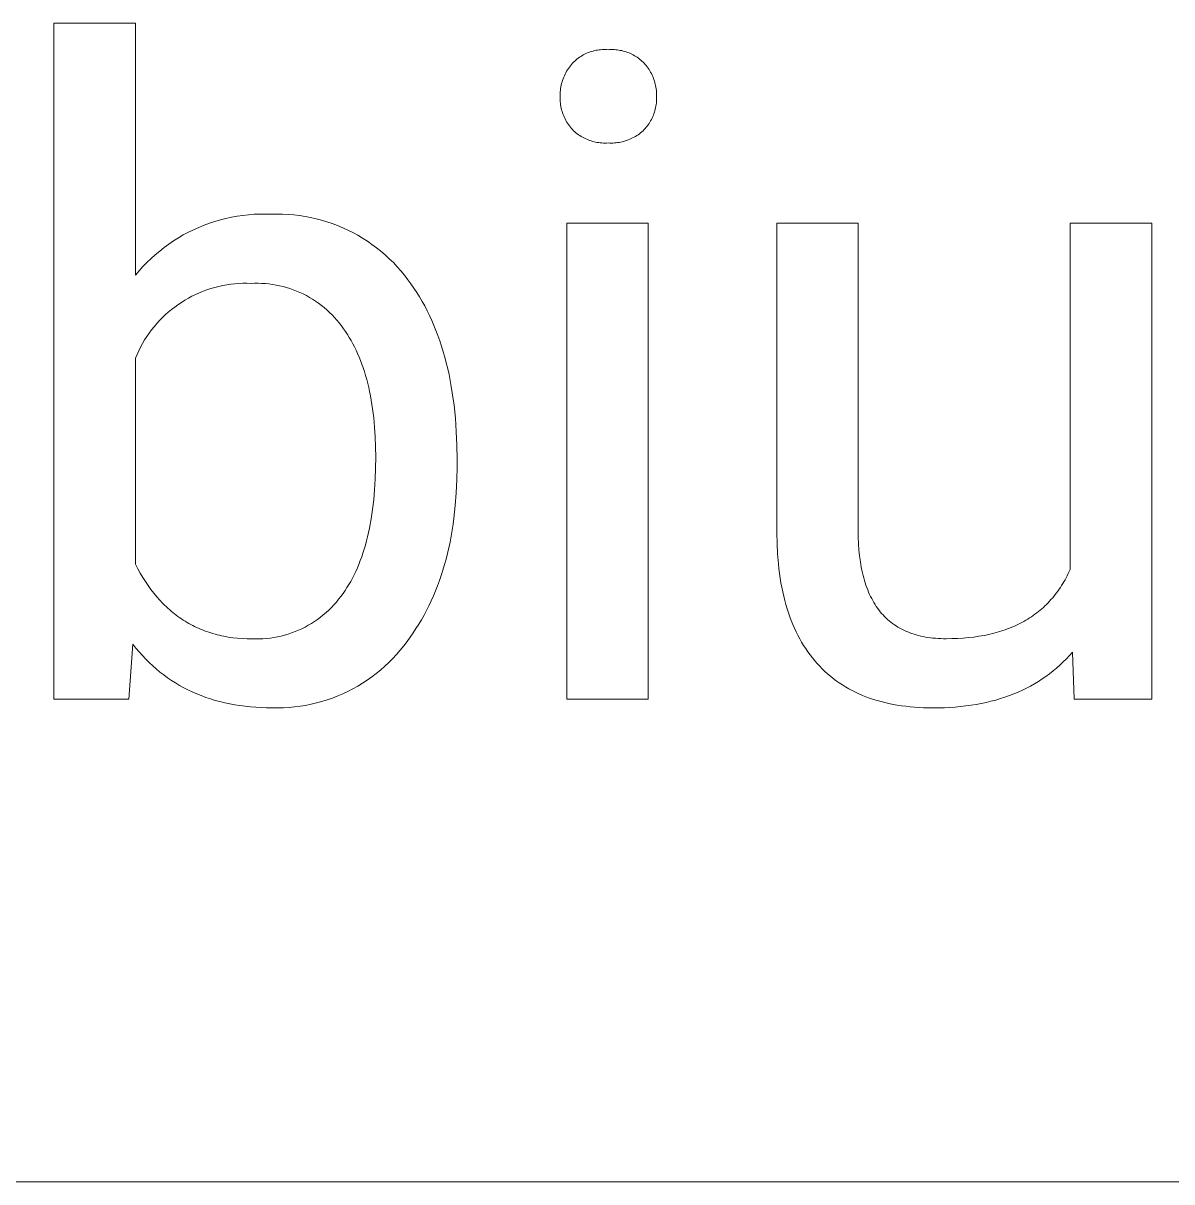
# Model space of a CAD drawing. Header units: millimetres. Extents: x -1576 to 3664, y -445 to 3215.
# Drawn here: x 1956.9 to 2045.8, y -152.5 to -62.8 of the extents above; entities that cross this region are included whole.
import ezdxf

# ---------------------------------------------------------------- set-up
doc = ezdxf.new("R2010")
doc.units = ezdxf.units.MM
doc.header["$MEASUREMENT"] = 0
doc.layers.add('Domyślny', color=7, linetype='Continuous', true_color=0x000000)

msp = doc.modelspace()

# ---------------------------------------------------------------- linework, layer by layer
at = {"layer": 'Domyślny', "color": 18, "lineweight": 15, "true_color": 0x000000}
for p, q in [((1959.231, -115.109), (1959.231, -62.763)), ((1959.231, -62.763), (1965.547, -62.763)), ((1965.547, -62.763), (1965.547, -82.288)), ((1999.73, -65.546), (1999.823, -65.474)), ((1999.823, -65.474), (1999.919, -65.406)), ((1999.919, -65.406), (2000.017, -65.341)), ((2000.017, -65.341), (2000.116, -65.28)), ((2000.116, -65.28), (2000.218, -65.222)), ((2000.218, -65.222), (2000.322, -65.167)), ((2000.322, -65.167), (2000.428, -65.116)), ((2000.428, -65.116), (2000.535, -65.069)), ((2000.535, -65.069), (2000.644, -65.026)), ((2000.644, -65.026), (2000.754, -64.986)), ((2000.754, -64.986), (2000.866, -64.95)), ((2000.866, -64.95), (2000.979, -64.918)), ((2000.979, -64.918), (2001.093, -64.89)), ((2001.093, -64.89), (2001.207, -64.865)), ((2001.207, -64.865), (2001.323, -64.845)), ((2001.323, -64.845), (2001.439, -64.829)), ((2001.439, -64.829), (2001.556, -64.816)), ((2001.556, -64.816), (2001.673, -64.808)), ((2001.673, -64.808), (2001.79, -64.804)), ((2001.79, -64.804), (2001.907, -64.803)), ((2001.907, -64.803), (2002.024, -64.807)), ((2002.024, -64.807), (2002.141, -64.815)), ((2002.141, -64.815), (2002.259, -64.807)), ((2002.259, -64.807), (2002.378, -64.804)), ((2002.378, -64.804), (2002.496, -64.805)), ((2002.496, -64.805), (2002.614, -64.809)), ((2002.614, -64.809), (2002.733, -64.818)), ((2002.733, -64.818), (2002.85, -64.831)), ((2002.85, -64.831), (2002.968, -64.847)), ((2002.968, -64.847), (2003.084, -64.868)), ((2003.084, -64.868), (2003.2, -64.892)), ((2003.2, -64.892), (2003.315, -64.92)), ((2003.315, -64.92), (2003.429, -64.952)), ((2003.429, -64.952), (2003.542, -64.988)), ((2003.542, -64.988), (2003.653, -65.028)), ((2003.653, -65.028), (2003.764, -65.072)), ((2003.764, -65.072), (2003.872, -65.119)), ((2003.872, -65.119), (2003.979, -65.169)), ((2003.979, -65.169), (2004.084, -65.224)), ((2004.084, -65.224), (2004.188, -65.281)), ((2004.188, -65.281), (2004.289, -65.343)), ((2004.289, -65.343), (2004.388, -65.407)), ((2004.388, -65.407), (2004.485, -65.475)), ((2004.485, -65.475), (2004.58, -65.546)), ((1998.931, -66.487), (1998.997, -66.376)), ((1998.997, -66.376), (1999.067, -66.268)), ((1999.067, -66.268), (1999.141, -66.163)), ((1999.141, -66.163), (1999.219, -66.06)), ((1999.219, -66.06), (1999.3, -65.959)), ((1999.3, -65.959), (1999.384, -65.862)), ((1999.384, -65.862), (1999.467, -65.778)), ((1999.467, -65.778), (1999.552, -65.698)), ((1999.552, -65.698), (1999.64, -65.62)), ((1999.64, -65.62), (1999.73, -65.546)), ((2004.58, -65.546), (2004.672, -65.621)), ((2004.672, -65.621), (2004.762, -65.698)), ((2004.762, -65.698), (2004.849, -65.778)), ((2004.849, -65.778), (2004.933, -65.862)), ((2004.933, -65.862), (2005.015, -65.954)), ((2005.015, -65.954), (2005.093, -66.05)), ((2005.093, -66.05), (2005.168, -66.148)), ((2005.168, -66.148), (2005.24, -66.248)), ((2005.24, -66.248), (2005.309, -66.351)), ((2005.309, -66.351), (2005.374, -66.456)), ((1998.576, -67.315), (1998.614, -67.192)), ((1998.614, -67.192), (1998.657, -67.07)), ((1998.657, -67.07), (1998.703, -66.95)), ((1998.703, -66.95), (1998.754, -66.831)), ((1998.754, -66.831), (1998.809, -66.715)), ((1998.809, -66.715), (1998.868, -66.6)), ((1998.868, -66.6), (1998.931, -66.487)), ((2005.374, -66.456), (2005.435, -66.563)), ((2005.435, -66.563), (2005.493, -66.672)), ((2005.493, -66.672), (2005.547, -66.783)), ((2005.547, -66.783), (2005.598, -66.896)), ((2005.598, -66.896), (2005.645, -67.01)), ((2005.645, -67.01), (2005.687, -67.126)), ((2005.687, -67.126), (2005.726, -67.243)), ((2005.726, -67.243), (2005.761, -67.362)), ((1998.427, -68.204), (1998.435, -68.075)), ((1998.435, -68.075), (1998.448, -67.946)), ((1998.448, -67.946), (1998.465, -67.819)), ((1998.465, -67.819), (1998.486, -67.691)), ((1998.486, -67.691), (1998.512, -67.565)), ((1998.512, -67.565), (1998.541, -67.439)), ((1998.541, -67.439), (1998.576, -67.315)), ((2005.761, -67.362), (2005.792, -67.481)), ((2005.792, -67.481), (2005.819, -67.602)), ((2005.819, -67.602), (2005.842, -67.723)), ((2005.842, -67.723), (2005.861, -67.845)), ((2005.861, -67.845), (2005.875, -67.968)), ((2005.875, -67.968), (2005.886, -68.091)), ((2005.886, -68.091), (2005.892, -68.214)), ((1998.424, -68.333), (1998.427, -68.204)), ((1998.425, -68.461), (1998.424, -68.333)), ((1998.424, -68.588), (1998.425, -68.461)), ((1998.427, -68.715), (1998.424, -68.588)), ((1998.436, -68.842), (1998.427, -68.715)), ((1998.448, -68.968), (1998.436, -68.842)), ((1998.465, -69.094), (1998.448, -68.968)), ((1998.486, -69.219), (1998.465, -69.094)), ((2005.86, -69.067), (2005.842, -69.187)), ((2005.875, -68.947), (2005.86, -69.067)), ((2005.886, -68.826), (2005.875, -68.947)), ((2005.892, -68.704), (2005.886, -68.826)), ((2005.892, -68.214), (2005.895, -68.338)), ((2005.895, -68.583), (2005.892, -68.704)), ((2005.895, -68.338), (2005.893, -68.461)), ((2005.893, -68.461), (2005.895, -68.583)), ((1998.512, -69.343), (1998.486, -69.219)), ((1998.542, -69.466), (1998.512, -69.343)), ((1998.576, -69.588), (1998.542, -69.466)), ((1998.614, -69.709), (1998.576, -69.588)), ((1998.657, -69.828), (1998.614, -69.709)), ((1998.704, -69.946), (1998.657, -69.828)), ((1998.755, -70.063), (1998.704, -69.946)), ((2005.644, -69.887), (2005.597, -69.999)), ((2005.687, -69.774), (2005.644, -69.887)), ((2005.726, -69.659), (2005.687, -69.774)), ((2005.761, -69.542), (2005.726, -69.659)), ((2005.792, -69.425), (2005.761, -69.542)), ((2005.819, -69.306), (2005.792, -69.425)), ((2005.842, -69.187), (2005.819, -69.306)), ((1998.809, -70.177), (1998.755, -70.063)), ((1998.868, -70.289), (1998.809, -70.177)), ((1998.931, -70.399), (1998.868, -70.289)), ((1998.998, -70.507), (1998.931, -70.399)), ((1999.068, -70.613), (1998.998, -70.507)), ((1999.142, -70.716), (1999.068, -70.613)), ((1999.219, -70.817), (1999.142, -70.716)), ((1999.3, -70.914), (1999.219, -70.817)), ((2005.093, -70.826), (2005.014, -70.919)), ((2005.168, -70.731), (2005.093, -70.826)), ((2005.24, -70.633), (2005.168, -70.731)), ((2005.308, -70.533), (2005.24, -70.633)), ((2005.373, -70.43), (2005.308, -70.533)), ((2005.435, -70.325), (2005.373, -70.43)), ((2005.493, -70.219), (2005.435, -70.325)), ((2005.547, -70.11), (2005.493, -70.219)), ((2005.597, -69.999), (2005.547, -70.11)), ((1999.384, -71.009), (1999.3, -70.914)), ((1999.471, -71.094), (1999.384, -71.009)), ((1999.561, -71.175), (1999.471, -71.094)), ((1999.654, -71.253), (1999.561, -71.175)), ((1999.75, -71.329), (1999.654, -71.253)), ((1999.847, -71.4), (1999.75, -71.329)), ((1999.948, -71.469), (1999.847, -71.4)), ((2000.05, -71.534), (1999.948, -71.469)), ((2000.155, -71.595), (2000.05, -71.534)), ((2000.262, -71.653), (2000.155, -71.595)), ((2000.371, -71.707), (2000.262, -71.653)), ((2000.481, -71.757), (2000.371, -71.707)), ((2000.594, -71.803), (2000.481, -71.757)), ((2003.818, -71.755), (2003.705, -71.801)), ((2003.93, -71.704), (2003.818, -71.755)), ((2004.04, -71.651), (2003.93, -71.704)), ((2004.149, -71.593), (2004.04, -71.651)), ((2004.255, -71.532), (2004.149, -71.593)), ((2004.359, -71.467), (2004.255, -71.532)), ((2004.461, -71.399), (2004.359, -71.467)), ((2004.56, -71.328), (2004.461, -71.399)), ((2004.658, -71.253), (2004.56, -71.328)), ((2004.752, -71.175), (2004.658, -71.253)), ((2004.844, -71.093), (2004.752, -71.175)), ((2004.933, -71.009), (2004.844, -71.093)), ((2005.014, -70.919), (2004.933, -71.009)), ((2000.707, -71.846), (2000.594, -71.803)), ((2000.822, -71.884), (2000.707, -71.846)), ((2000.939, -71.919), (2000.822, -71.884)), ((2001.056, -71.949), (2000.939, -71.919)), ((2001.175, -71.976), (2001.056, -71.949)), ((2001.294, -71.998), (2001.175, -71.976)), ((2001.414, -72.016), (2001.294, -71.998)), ((2001.535, -72.03), (2001.414, -72.016)), ((2001.656, -72.04), (2001.535, -72.03)), ((2001.777, -72.046), (2001.656, -72.04)), ((2001.899, -72.048), (2001.777, -72.046)), ((2002.02, -72.045), (2001.899, -72.048)), ((2002.141, -72.039), (2002.02, -72.045)), ((2002.264, -72.045), (2002.141, -72.039)), ((2002.386, -72.047), (2002.264, -72.045)), ((2002.509, -72.045), (2002.386, -72.047)), ((2002.631, -72.039), (2002.509, -72.045)), ((2002.754, -72.029), (2002.631, -72.039)), ((2002.875, -72.014), (2002.754, -72.029)), ((2002.997, -71.996), (2002.875, -72.014)), ((2003.117, -71.973), (2002.997, -71.996)), ((2003.237, -71.947), (2003.117, -71.973)), ((2003.355, -71.916), (2003.237, -71.947)), ((2003.473, -71.882), (2003.355, -71.916)), ((2003.59, -71.843), (2003.473, -71.882)), ((2003.705, -71.801), (2003.59, -71.843)), ((1971.694, -78.12), (1972.12, -77.996)), ((1972.12, -77.996), (1972.549, -77.886)), ((1972.549, -77.886), (1972.983, -77.792)), ((1972.983, -77.792), (1973.419, -77.713)), ((1973.419, -77.713), (1973.857, -77.649)), ((1973.857, -77.649), (1974.298, -77.601)), ((1974.298, -77.601), (1974.74, -77.567)), ((1974.74, -77.567), (1975.183, -77.549)), ((1975.183, -77.549), (1975.626, -77.547)), ((1975.626, -77.547), (1976.069, -77.559)), ((1976.069, -77.559), (1976.505, -77.55)), ((1976.505, -77.55), (1976.941, -77.556)), ((1976.941, -77.556), (1977.376, -77.576)), ((1977.376, -77.576), (1977.811, -77.612)), ((1977.811, -77.612), (1978.244, -77.663)), ((1978.244, -77.663), (1978.674, -77.73)), ((1978.674, -77.73), (1979.103, -77.811)), ((1979.103, -77.811), (1979.528, -77.906)), ((1979.528, -77.906), (1979.95, -78.017)), ((1979.95, -78.017), (1980.367, -78.142)), ((1969.254, -79.166), (1969.645, -78.956)), ((1969.645, -78.956), (1970.043, -78.761)), ((1970.043, -78.761), (1970.447, -78.579)), ((1970.447, -78.579), (1970.857, -78.411)), ((1970.857, -78.411), (1971.273, -78.258)), ((1971.273, -78.258), (1971.694, -78.12)), ((1980.367, -78.142), (1980.78, -78.282)), ((1980.78, -78.282), (1981.188, -78.436)), ((1981.188, -78.436), (1981.59, -78.604)), ((1981.59, -78.604), (1981.987, -78.785)), ((1981.987, -78.785), (1982.376, -78.981)), ((1998.948, -115.12), (1998.948, -78.25)), ((1998.948, -78.25), (2005.247, -78.25)), ((2005.247, -78.25), (2005.247, -115.12)), ((2015.203, -102.235), (2015.203, -78.243)), ((2015.203, -78.243), (2021.502, -78.243)), ((2021.502, -78.243), (2021.502, -102.061)), ((2037.922, -105.062), (2037.922, -78.243)), ((2037.922, -78.243), (2044.238, -78.243)), ((2044.238, -78.243), (2044.238, -115.113)), ((1968.129, -79.873), (1968.496, -79.624)), ((1968.496, -79.624), (1968.871, -79.388)), ((1968.871, -79.388), (1969.254, -79.166)), ((1982.376, -78.981), (1982.759, -79.19)), ((1982.759, -79.19), (1983.134, -79.412)), ((1983.134, -79.412), (1983.501, -79.647)), ((1983.501, -79.647), (1983.86, -79.895)), ((1966.754, -80.991), (1967.083, -80.694)), ((1967.083, -80.694), (1967.422, -80.408)), ((1967.422, -80.408), (1967.771, -80.134)), ((1967.771, -80.134), (1968.129, -79.873)), ((1983.86, -79.895), (1984.21, -80.154)), ((1984.21, -80.154), (1984.55, -80.426)), ((1984.55, -80.426), (1984.881, -80.71)), ((1984.881, -80.71), (1985.202, -81.005)), ((1965.832, -81.948), (1966.128, -81.618)), ((1966.128, -81.618), (1966.436, -81.299)), ((1966.436, -81.299), (1966.754, -80.991)), ((1985.202, -81.005), (1985.513, -81.311)), ((1985.513, -81.311), (1985.813, -81.627)), ((1985.813, -81.627), (1986.101, -81.954)), ((1965.547, -82.288), (1965.832, -81.948)), ((1986.101, -81.954), (1986.378, -82.291)), ((1986.378, -82.291), (1986.643, -82.637)), ((1971.083, -83.42), (1970.786, -83.529)), ((1971.383, -83.322), (1971.083, -83.42)), ((1971.686, -83.234), (1971.383, -83.322)), ((1971.992, -83.156), (1971.686, -83.234)), ((1972.3, -83.088), (1971.992, -83.156)), ((1972.611, -83.031), (1972.3, -83.088)), ((1972.923, -82.985), (1972.611, -83.031)), ((1973.237, -82.95), (1972.923, -82.985)), ((1973.552, -82.925), (1973.237, -82.95)), ((1973.867, -82.911), (1973.552, -82.925)), ((1974.183, -82.908), (1973.867, -82.911)), ((1974.499, -82.916), (1974.183, -82.908)), ((1974.776, -82.906), (1974.499, -82.916)), ((1975.053, -82.905), (1974.776, -82.906)), ((1975.331, -82.913), (1975.053, -82.905)), ((1975.608, -82.931), (1975.331, -82.913)), ((1975.884, -82.959), (1975.608, -82.931)), ((1976.159, -82.995), (1975.884, -82.959)), ((1976.432, -83.041), (1976.159, -82.995)), ((1976.704, -83.097), (1976.432, -83.041)), ((1976.974, -83.161), (1976.704, -83.097)), ((1977.242, -83.235), (1976.974, -83.161)), ((1977.506, -83.318), (1977.242, -83.235)), ((1977.768, -83.409), (1977.506, -83.318)), ((1978.027, -83.51), (1977.768, -83.409)), ((1986.643, -82.637), (1986.878, -82.956)), ((1986.878, -82.956), (1987.106, -83.283)), ((1987.106, -83.283), (1987.326, -83.618)), ((1969.37, -84.222), (1969.102, -84.389)), ((1969.643, -84.064), (1969.37, -84.222)), ((1969.922, -83.916), (1969.643, -84.064)), ((1970.206, -83.777), (1969.922, -83.916)), ((1970.494, -83.648), (1970.206, -83.777)), ((1970.786, -83.529), (1970.494, -83.648)), ((1978.282, -83.619), (1978.027, -83.51)), ((1978.533, -83.737), (1978.282, -83.619)), ((1978.78, -83.863), (1978.533, -83.737)), ((1979.023, -83.998), (1978.78, -83.863)), ((1979.26, -84.141), (1979.023, -83.998)), ((1979.493, -84.292), (1979.26, -84.141)), ((1979.721, -84.45), (1979.493, -84.292)), ((1987.326, -83.618), (1987.538, -83.959)), ((1987.538, -83.959), (1987.743, -84.309)), ((1987.743, -84.309), (1987.94, -84.665)), ((1968.091, -85.145), (1967.856, -85.356)), ((1968.334, -84.943), (1968.091, -85.145)), ((1968.584, -84.75), (1968.334, -84.943)), ((1968.84, -84.565), (1968.584, -84.75)), ((1969.102, -84.389), (1968.84, -84.565)), ((1979.943, -84.617), (1979.721, -84.45)), ((1980.159, -84.791), (1979.943, -84.617)), ((1980.369, -84.972), (1980.159, -84.791)), ((1980.573, -85.16), (1980.369, -84.972)), ((1980.771, -85.355), (1980.573, -85.16)), ((1987.94, -84.665), (1988.13, -85.03)), ((1988.13, -85.03), (1988.312, -85.401)), ((1967.194, -86.033), (1966.989, -86.273)), ((1967.407, -85.799), (1967.194, -86.033)), ((1967.628, -85.574), (1967.407, -85.799)), ((1967.856, -85.356), (1967.628, -85.574)), ((1980.962, -85.556), (1980.771, -85.355)), ((1981.145, -85.764), (1980.962, -85.556)), ((1981.322, -85.978), (1981.145, -85.764)), ((1981.491, -86.198), (1981.322, -85.978)), ((1988.312, -85.401), (1988.487, -85.78)), ((1988.487, -85.78), (1988.654, -86.167)), ((1966.426, -87.034), (1966.256, -87.3)), ((1966.605, -86.774), (1966.426, -87.034)), ((1966.793, -86.52), (1966.605, -86.774)), ((1966.989, -86.273), (1966.793, -86.52)), ((1981.653, -86.423), (1981.491, -86.198)), ((1981.807, -86.644), (1981.653, -86.423)), ((1981.957, -86.87), (1981.807, -86.644)), ((1982.101, -87.103), (1981.957, -86.87)), ((1988.654, -86.167), (1988.814, -86.561)), ((1988.814, -86.561), (1988.966, -86.962)), ((1988.966, -86.962), (1989.111, -87.371)), ((1965.944, -87.849), (1965.802, -88.131)), ((1966.095, -87.572), (1965.944, -87.849)), ((1966.256, -87.3), (1966.095, -87.572)), ((1982.241, -87.341), (1982.101, -87.103)), ((1982.375, -87.585), (1982.241, -87.341)), ((1982.505, -87.835), (1982.375, -87.585)), ((1982.63, -88.091), (1982.505, -87.835)), ((1989.111, -87.371), (1989.248, -87.787)), ((1989.248, -87.787), (1989.378, -88.21)), ((1965.67, -88.418), (1965.547, -88.709)), ((1965.547, -88.709), (1965.547, -104.657)), ((1965.802, -88.131), (1965.67, -88.418)), ((1982.749, -88.353), (1982.63, -88.091)), ((1982.864, -88.62), (1982.749, -88.353)), ((1982.974, -88.894), (1982.864, -88.62)), ((1989.378, -88.21), (1989.5, -88.642)), ((1989.5, -88.642), (1989.615, -89.08)), ((1983.079, -89.173), (1982.974, -88.894)), ((1983.178, -89.458), (1983.079, -89.173)), ((1983.273, -89.749), (1983.178, -89.458)), ((1989.615, -89.08), (1989.723, -89.526)), ((1989.723, -89.526), (1989.823, -89.979)), ((1983.363, -90.046), (1983.273, -89.749)), ((1983.448, -90.349), (1983.363, -90.046)), ((1983.529, -90.657), (1983.448, -90.349)), ((1989.823, -89.979), (1989.915, -90.44)), ((1989.915, -90.44), (1990, -90.908)), ((1983.604, -90.971), (1983.529, -90.657)), ((1983.674, -91.291), (1983.604, -90.971)), ((1983.74, -91.616), (1983.674, -91.291)), ((1990, -90.908), (1990.078, -91.383)), ((1990.078, -91.383), (1990.211, -92.356)), ((1983.8, -91.948), (1983.74, -91.616)), ((1983.907, -92.628), (1983.8, -91.948)), ((1990.211, -92.356), (1990.314, -93.359)), ((1983.994, -93.331), (1983.907, -92.628)), ((1984.061, -94.056), (1983.994, -93.331)), ((1984.109, -94.805), (1984.061, -94.056)), ((1990.314, -93.359), (1990.388, -94.391)), ((1984.138, -95.576), (1984.109, -94.805)), ((1990.388, -94.391), (1990.432, -95.453)), ((1984.148, -96.369), (1984.138, -95.576)), ((1990.432, -95.453), (1990.447, -96.544)), ((1984.138, -97.238), (1984.148, -96.369)), ((1990.447, -96.544), (1990.447, -97.085)), ((1984.109, -98.079), (1984.138, -97.238)), ((1990.447, -97.085), (1990.432, -98.125)), ((1984.059, -98.892), (1984.109, -98.079)), ((1990.432, -98.125), (1990.386, -99.141)), ((1983.991, -99.677), (1984.059, -98.892)), ((1990.386, -99.141), (1990.311, -100.131)), ((1983.794, -101.163), (1983.902, -100.434)), ((1983.902, -100.434), (1983.991, -99.677)), ((1990.311, -100.131), (1990.205, -101.095)), ((1983.666, -101.864), (1983.794, -101.163)), ((1990.205, -101.095), (1990.141, -101.567)), ((1983.518, -102.537), (1983.594, -102.204)), ((1983.594, -102.204), (1983.666, -101.864)), ((1990.069, -102.033), (1989.989, -102.493)), ((1990.141, -101.567), (1990.069, -102.033)), ((2015.219, -103.06), (2015.203, -102.235)), ((2021.502, -102.061), (2021.509, -102.576)), ((1983.258, -103.495), (1983.35, -103.183)), ((1983.35, -103.183), (1983.436, -102.863)), ((1983.436, -102.863), (1983.518, -102.537)), ((1989.902, -102.946), (1989.808, -103.393)), ((1989.989, -102.493), (1989.902, -102.946)), ((2015.258, -103.859), (2015.219, -103.06)), ((2021.509, -102.576), (2021.529, -103.075)), ((2021.529, -103.075), (2021.563, -103.558)), ((1983.061, -104.099), (1983.162, -103.8)), ((1983.162, -103.8), (1983.258, -103.495)), ((1989.706, -103.833), (1989.596, -104.267)), ((1989.808, -103.393), (1989.706, -103.833)), ((2015.322, -104.632), (2015.258, -103.859)), ((2021.563, -103.558), (2021.609, -104.024)), ((2021.609, -104.024), (2021.67, -104.474)), ((1965.547, -104.657), (1965.732, -105.012)), ((1982.606, -105.223), (1982.727, -104.952)), ((1982.727, -104.952), (1982.843, -104.675)), ((1982.843, -104.675), (1982.955, -104.39)), ((1982.955, -104.39), (1983.061, -104.099)), ((1989.479, -104.694), (1989.354, -105.115)), ((1989.596, -104.267), (1989.479, -104.694)), ((2015.362, -105.009), (2015.322, -104.632)), ((2021.67, -104.474), (2021.705, -104.693)), ((2021.705, -104.693), (2021.743, -104.907)), ((2021.743, -104.907), (2021.785, -105.118)), ((1965.732, -105.012), (1965.923, -105.355)), ((1965.923, -105.355), (1966.12, -105.687)), ((1966.12, -105.687), (1966.324, -106.008)), ((1982.213, -105.994), (1982.349, -105.744)), ((1982.349, -105.744), (1982.48, -105.487)), ((1982.48, -105.487), (1982.606, -105.223)), ((1989.221, -105.53), (1989.081, -105.937)), ((1989.354, -105.115), (1989.221, -105.53)), ((2015.409, -105.38), (2015.362, -105.009)), ((2015.462, -105.744), (2015.409, -105.38)), ((2015.521, -106.102), (2015.462, -105.744)), ((2021.785, -105.118), (2021.83, -105.324)), ((2021.83, -105.324), (2021.878, -105.527)), ((2021.878, -105.527), (2021.93, -105.725)), ((2021.93, -105.725), (2021.985, -105.919)), ((2037.433, -106.021), (2037.52, -105.868)), ((2037.52, -105.868), (2037.605, -105.712)), ((2037.605, -105.712), (2037.688, -105.553)), ((2037.688, -105.553), (2037.768, -105.392)), ((2037.768, -105.392), (2037.846, -105.229)), ((2037.846, -105.229), (2037.922, -105.062)), ((1966.324, -106.008), (1966.533, -106.318)), ((1966.533, -106.318), (1966.749, -106.617)), ((1966.749, -106.617), (1966.972, -106.905)), ((1981.618, -106.926), (1981.774, -106.703)), ((1981.774, -106.703), (1981.925, -106.474)), ((1981.925, -106.474), (1982.071, -106.237)), ((1982.071, -106.237), (1982.213, -105.994)), ((1988.779, -106.734), (1988.616, -107.122)), ((1988.934, -106.339), (1988.779, -106.734)), ((1989.081, -105.937), (1988.934, -106.339)), ((2015.586, -106.453), (2015.521, -106.102)), ((2015.656, -106.798), (2015.586, -106.453)), ((2021.985, -105.919), (2022.044, -106.11)), ((2022.044, -106.11), (2022.105, -106.296)), ((2022.105, -106.296), (2022.17, -106.478)), ((2022.17, -106.478), (2022.239, -106.656)), ((2022.239, -106.656), (2022.311, -106.829)), ((2036.859, -106.886), (2036.961, -106.749)), ((2036.961, -106.749), (2037.06, -106.608)), ((2037.06, -106.608), (2037.157, -106.466)), ((2037.157, -106.466), (2037.251, -106.32)), ((2037.251, -106.32), (2037.343, -106.172)), ((2037.343, -106.172), (2037.433, -106.021)), ((1966.972, -106.905), (1967.2, -107.182)), ((1967.2, -107.182), (1967.435, -107.448)), ((1967.435, -107.448), (1967.676, -107.702)), ((1980.912, -107.813), (1981.1, -107.6)), ((1981.1, -107.6), (1981.28, -107.382)), ((1981.28, -107.382), (1981.453, -107.157)), ((1981.453, -107.157), (1981.618, -106.926)), ((1988.446, -107.503), (1988.268, -107.879)), ((1988.616, -107.122), (1988.446, -107.503)), ((2015.733, -107.136), (2015.656, -106.798)), ((2015.816, -107.468), (2015.733, -107.136)), ((2015.905, -107.794), (2015.816, -107.468)), ((2022.311, -106.829), (2022.386, -106.999)), ((2022.386, -106.999), (2022.464, -107.165)), ((2022.464, -107.165), (2022.546, -107.326)), ((2022.546, -107.326), (2022.631, -107.484)), ((2022.631, -107.484), (2022.719, -107.637)), ((2022.719, -107.637), (2022.811, -107.786)), ((2036.082, -107.777), (2036.2, -107.658)), ((2036.2, -107.658), (2036.316, -107.536)), ((2036.316, -107.536), (2036.429, -107.411)), ((2036.429, -107.411), (2036.54, -107.284)), ((2036.54, -107.284), (2036.649, -107.154)), ((2036.649, -107.154), (2036.755, -107.021)), ((2036.755, -107.021), (2036.859, -106.886)), ((1967.676, -107.702), (1967.798, -107.825)), ((1967.798, -107.825), (1967.923, -107.945)), ((1967.923, -107.945), (1968.049, -108.063)), ((1968.049, -108.063), (1968.176, -108.177)), ((1968.176, -108.177), (1968.305, -108.289)), ((1968.305, -108.289), (1968.436, -108.398)), ((1968.436, -108.398), (1968.568, -108.504)), ((1968.568, -108.504), (1968.702, -108.608)), ((1980.09, -108.593), (1980.305, -108.409)), ((1980.305, -108.409), (1980.514, -108.217)), ((1980.514, -108.217), (1980.717, -108.019)), ((1980.717, -108.019), (1980.912, -107.813)), ((1988.083, -108.247), (1987.89, -108.609)), ((1988.268, -107.879), (1988.083, -108.247)), ((2015.999, -108.114), (2015.905, -107.794)), ((2016.1, -108.426), (2015.999, -108.114)), ((2016.207, -108.733), (2016.1, -108.426)), ((2022.811, -107.786), (2022.906, -107.932)), ((2022.906, -107.932), (2023.004, -108.073)), ((2023.004, -108.073), (2023.105, -108.21)), ((2023.105, -108.21), (2023.21, -108.343)), ((2023.21, -108.343), (2023.318, -108.471)), ((2023.318, -108.471), (2023.43, -108.596)), ((2035.052, -108.638), (2035.189, -108.539)), ((2035.189, -108.539), (2035.324, -108.438)), ((2035.324, -108.438), (2035.456, -108.335)), ((2035.456, -108.335), (2035.586, -108.228)), ((2035.586, -108.228), (2035.714, -108.119)), ((2035.714, -108.119), (2035.839, -108.008)), ((2035.839, -108.008), (2035.962, -107.894)), ((2035.962, -107.894), (2036.082, -107.777)), ((1968.702, -108.608), (1968.838, -108.708)), ((1968.838, -108.708), (1968.975, -108.806)), ((1968.975, -108.806), (1969.113, -108.901)), ((1969.113, -108.901), (1969.253, -108.993)), ((1969.253, -108.993), (1969.395, -109.083)), ((1969.395, -109.083), (1969.538, -109.169)), ((1969.538, -109.169), (1969.683, -109.253)), ((1969.683, -109.253), (1969.829, -109.334)), ((1969.829, -109.334), (1969.977, -109.412)), ((1969.977, -109.412), (1970.127, -109.487)), ((1978.674, -109.532), (1978.923, -109.396)), ((1978.923, -109.396), (1979.167, -109.252)), ((1979.167, -109.252), (1979.406, -109.1)), ((1979.406, -109.1), (1979.64, -108.939)), ((1979.64, -108.939), (1979.868, -108.77)), ((1979.868, -108.77), (1980.09, -108.593)), ((1987.481, -109.313), (1987.266, -109.655)), ((1987.689, -108.965), (1987.481, -109.313)), ((1987.89, -108.609), (1987.689, -108.965)), ((2016.32, -109.033), (2016.207, -108.733)), ((2016.438, -109.327), (2016.32, -109.033)), ((2016.563, -109.614), (2016.438, -109.327)), ((2023.43, -108.596), (2023.545, -108.717)), ((2023.545, -108.717), (2023.663, -108.833)), ((2023.663, -108.833), (2023.784, -108.946)), ((2023.784, -108.946), (2023.909, -109.054)), ((2023.909, -109.054), (2024.037, -109.158)), ((2024.037, -109.158), (2024.168, -109.259)), ((2024.168, -109.259), (2024.303, -109.355)), ((2024.303, -109.355), (2024.441, -109.447)), ((2024.441, -109.447), (2024.582, -109.535)), ((2033.551, -109.478), (2033.712, -109.406)), ((2033.712, -109.406), (2033.871, -109.331)), ((2033.871, -109.331), (2034.027, -109.254)), ((2034.027, -109.254), (2034.18, -109.173)), ((2034.18, -109.173), (2034.332, -109.091)), ((2034.332, -109.091), (2034.481, -109.005)), ((2034.481, -109.005), (2034.627, -108.917)), ((2034.627, -108.917), (2034.771, -108.827)), ((2034.771, -108.827), (2034.913, -108.734)), ((2034.913, -108.734), (2035.052, -108.638)), ((1970.127, -109.487), (1970.278, -109.56)), ((1970.278, -109.56), (1970.431, -109.63)), ((1970.431, -109.63), (1970.585, -109.696)), ((1970.585, -109.696), (1970.741, -109.76)), ((1970.741, -109.76), (1970.898, -109.822)), ((1970.898, -109.822), (1971.057, -109.88)), ((1971.057, -109.88), (1971.218, -109.935)), ((1971.218, -109.935), (1971.38, -109.988)), ((1971.38, -109.988), (1971.544, -110.038)), ((1971.544, -110.038), (1971.709, -110.085)), ((1971.709, -110.085), (1971.876, -110.129)), ((1971.876, -110.129), (1972.044, -110.171)), ((1972.044, -110.171), (1972.214, -110.209)), ((1972.214, -110.209), (1972.386, -110.245)), ((1972.386, -110.245), (1972.734, -110.307)), ((1972.734, -110.307), (1973.088, -110.359)), ((1973.088, -110.359), (1973.449, -110.399)), ((1975.984, -110.385), (1976.264, -110.343)), ((1976.264, -110.343), (1976.543, -110.29)), ((1976.543, -110.29), (1976.82, -110.228)), ((1976.82, -110.228), (1977.094, -110.157)), ((1977.094, -110.157), (1977.366, -110.076)), ((1977.366, -110.076), (1977.635, -109.985)), ((1977.635, -109.985), (1977.9, -109.886)), ((1977.9, -109.886), (1978.162, -109.777)), ((1978.162, -109.777), (1978.42, -109.659)), ((1978.42, -109.659), (1978.674, -109.532)), ((1986.812, -110.32), (1986.573, -110.642)), ((1987.042, -109.991), (1986.812, -110.32)), ((1987.266, -109.655), (1987.042, -109.991)), ((2016.693, -109.895), (2016.563, -109.614)), ((2016.83, -110.17), (2016.693, -109.895)), ((2016.973, -110.438), (2016.83, -110.17)), ((2024.582, -109.535), (2024.727, -109.618)), ((2024.727, -109.618), (2024.874, -109.698)), ((2024.874, -109.698), (2025.026, -109.774)), ((2025.026, -109.774), (2025.18, -109.845)), ((2025.18, -109.845), (2025.338, -109.913)), ((2025.338, -109.913), (2025.499, -109.976)), ((2025.499, -109.976), (2025.663, -110.036)), ((2025.663, -110.036), (2025.83, -110.091)), ((2025.83, -110.091), (2026.001, -110.142)), ((2026.001, -110.142), (2026.175, -110.189)), ((2026.175, -110.189), (2026.353, -110.232)), ((2026.353, -110.232), (2026.534, -110.271)), ((2026.534, -110.271), (2026.718, -110.306)), ((2026.718, -110.306), (2026.905, -110.336)), ((2026.905, -110.336), (2027.095, -110.363)), ((2027.095, -110.363), (2027.289, -110.385)), ((2029.624, -110.389), (2030.043, -110.352)), ((2030.043, -110.352), (2030.453, -110.305)), ((2030.453, -110.305), (2030.853, -110.247)), ((2030.853, -110.247), (2031.244, -110.179)), ((2031.244, -110.179), (2031.625, -110.1)), ((2031.625, -110.1), (2031.997, -110.01)), ((2031.997, -110.01), (2032.359, -109.91)), ((2032.359, -109.91), (2032.712, -109.8)), ((2032.712, -109.8), (2032.885, -109.741)), ((2032.885, -109.741), (2033.055, -109.679)), ((2033.055, -109.679), (2033.223, -109.615)), ((2033.223, -109.615), (2033.388, -109.548)), ((2033.388, -109.548), (2033.551, -109.478)), ((1965.338, -110.852), (1965.024, -115.109)), ((1965.58, -111.156), (1965.338, -110.852)), ((1965.828, -111.451), (1965.58, -111.156)), ((1973.449, -110.399), (1973.816, -110.427)), ((1973.816, -110.427), (1974.189, -110.445)), ((1974.189, -110.445), (1974.569, -110.45)), ((1974.569, -110.45), (1974.852, -110.457)), ((1974.852, -110.457), (1975.136, -110.454)), ((1975.136, -110.454), (1975.419, -110.441)), ((1975.419, -110.441), (1975.702, -110.418)), ((1975.702, -110.418), (1975.984, -110.385)), ((1986.314, -110.989), (1986.044, -111.326)), ((1986.573, -110.642), (1986.314, -110.989)), ((2017.121, -110.7), (2016.973, -110.438)), ((2017.275, -110.956), (2017.121, -110.7)), ((2017.436, -111.205), (2017.275, -110.956)), ((2017.602, -111.448), (2017.436, -111.205)), ((2027.289, -110.385), (2027.486, -110.404)), ((2027.486, -110.404), (2027.687, -110.418)), ((2027.687, -110.418), (2027.89, -110.428)), ((2027.89, -110.428), (2028.097, -110.434)), ((2028.097, -110.434), (2028.307, -110.436)), ((2028.307, -110.436), (2028.756, -110.431)), ((2028.756, -110.431), (2029.194, -110.415)), ((2029.194, -110.415), (2029.624, -110.389)), ((1966.082, -111.736), (1965.828, -111.451)), ((1966.343, -112.011), (1966.082, -111.736)), ((1966.609, -112.276), (1966.343, -112.011)), ((1985.467, -111.971), (1985.163, -112.278)), ((1985.761, -111.653), (1985.467, -111.971)), ((1986.044, -111.326), (1985.761, -111.653)), ((2017.774, -111.684), (2017.602, -111.448)), ((2017.953, -111.915), (2017.774, -111.684)), ((2018.137, -112.138), (2017.953, -111.915)), ((2018.327, -112.356), (2018.137, -112.138)), ((2037.622, -111.989), (2037.374, -112.238)), ((2037.862, -111.732), (2037.622, -111.989)), ((2038.096, -111.466), (2037.862, -111.732)), ((2038.236, -115.113), (2038.096, -111.466)), ((1966.882, -112.532), (1966.609, -112.276)), ((1967.16, -112.778), (1966.882, -112.532)), ((1967.445, -113.015), (1967.16, -112.778)), ((1967.736, -113.241), (1967.445, -113.015)), ((1984.523, -112.859), (1984.188, -113.133)), ((1984.848, -112.574), (1984.523, -112.859)), ((1985.163, -112.278), (1984.848, -112.574)), ((2018.521, -112.567), (2018.327, -112.356)), ((2018.721, -112.771), (2018.521, -112.567)), ((2018.926, -112.969), (2018.721, -112.771)), ((2019.137, -113.16), (2018.926, -112.969)), ((2036.593, -112.934), (2036.319, -113.15)), ((2036.86, -112.711), (2036.593, -112.934)), ((2037.12, -112.478), (2036.86, -112.711)), ((2037.374, -112.238), (2037.12, -112.478)), ((1968.034, -113.458), (1967.736, -113.241)), ((1968.337, -113.666), (1968.034, -113.458)), ((1968.647, -113.863), (1968.337, -113.666)), ((1968.962, -114.051), (1968.647, -113.863)), ((1983.128, -113.881), (1982.759, -114.106)), ((1983.49, -113.644), (1983.128, -113.881)), ((1983.843, -113.395), (1983.49, -113.644)), ((1984.188, -113.133), (1983.843, -113.395)), ((2019.354, -113.344), (2019.137, -113.16)), ((2019.576, -113.522), (2019.354, -113.344)), ((2019.804, -113.693), (2019.576, -113.522)), ((2020.037, -113.857), (2019.804, -113.693)), ((2020.276, -114.015), (2020.037, -113.857)), ((2035.156, -113.927), (2034.849, -114.1)), ((2035.457, -113.745), (2035.156, -113.927)), ((2035.751, -113.555), (2035.457, -113.745)), ((2036.038, -113.357), (2035.751, -113.555)), ((2036.319, -113.15), (2036.038, -113.357)), ((1969.284, -114.23), (1968.962, -114.051)), ((1969.612, -114.398), (1969.284, -114.23)), ((1969.947, -114.557), (1969.612, -114.398)), ((1970.287, -114.707), (1969.947, -114.557)), ((1970.634, -114.846), (1970.287, -114.707)), ((1970.987, -114.976), (1970.634, -114.846)), ((1981.606, -114.7), (1981.208, -114.87)), ((1981.997, -114.515), (1981.606, -114.7)), ((1982.381, -114.317), (1981.997, -114.515)), ((1982.759, -114.106), (1982.381, -114.317)), ((2020.521, -114.166), (2020.276, -114.015)), ((2020.771, -114.31), (2020.521, -114.166)), ((2021.026, -114.448), (2020.771, -114.31)), ((2021.288, -114.579), (2021.026, -114.448)), ((2021.554, -114.703), (2021.288, -114.579)), ((2021.827, -114.821), (2021.554, -114.703)), ((2022.104, -114.932), (2021.827, -114.821)), ((2033.212, -114.84), (2032.865, -114.963)), ((2033.553, -114.709), (2033.212, -114.84)), ((2033.887, -114.57), (2033.553, -114.709)), ((2034.214, -114.422), (2033.887, -114.57)), ((2034.535, -114.265), (2034.214, -114.422)), ((2034.849, -114.1), (2034.535, -114.265)), ((1965.024, -115.109), (1959.231, -115.109)), ((1971.346, -115.097), (1970.987, -114.976)), ((1971.711, -115.208), (1971.346, -115.097)), ((1972.083, -115.309), (1971.711, -115.208)), ((1972.46, -115.4), (1972.083, -115.309)), ((1972.844, -115.482), (1972.46, -115.4)), ((1973.234, -115.554), (1972.844, -115.482)), ((1973.63, -115.617), (1973.234, -115.554)), ((1974.033, -115.67), (1973.63, -115.617)), ((1974.442, -115.713), (1974.033, -115.67)), ((1974.857, -115.746), (1974.442, -115.713)), ((1975.278, -115.77), (1974.857, -115.746)), ((1977.866, -115.721), (1977.436, -115.76)), ((1978.295, -115.666), (1977.866, -115.721)), ((1978.722, -115.596), (1978.295, -115.666)), ((1979.146, -115.511), (1978.722, -115.596)), ((1979.567, -115.412), (1979.146, -115.511)), ((1979.984, -115.298), (1979.567, -115.412)), ((1980.397, -115.17), (1979.984, -115.298)), ((1980.805, -115.027), (1980.397, -115.17)), ((1981.208, -114.87), (1980.805, -115.027)), ((2005.247, -115.12), (1998.948, -115.12)), ((2022.388, -115.036), (2022.104, -114.932)), ((2022.677, -115.133), (2022.388, -115.036)), ((2022.971, -115.224), (2022.677, -115.133)), ((2023.271, -115.308), (2022.971, -115.224)), ((2023.576, -115.386), (2023.271, -115.308)), ((2023.887, -115.456), (2023.576, -115.386)), ((2024.203, -115.52), (2023.887, -115.456)), ((2024.525, -115.578), (2024.203, -115.52)), ((2024.852, -115.628), (2024.525, -115.578)), ((2025.185, -115.672), (2024.852, -115.628)), ((2025.523, -115.709), (2025.185, -115.672)), ((2025.867, -115.739), (2025.523, -115.709)), ((2026.216, -115.763), (2025.867, -115.739)), ((2028.6, -115.755), (2028.172, -115.776)), ((2029.021, -115.725), (2028.6, -115.755)), ((2029.436, -115.687), (2029.021, -115.725)), ((2029.844, -115.641), (2029.436, -115.687)), ((2030.245, -115.585), (2029.844, -115.641)), ((2030.639, -115.522), (2030.245, -115.585)), ((2031.027, -115.45), (2030.639, -115.522)), ((2031.408, -115.369), (2031.027, -115.45)), ((2031.782, -115.281), (2031.408, -115.369)), ((2032.15, -115.183), (2031.782, -115.281)), ((2032.511, -115.077), (2032.15, -115.183)), ((2032.865, -114.963), (2032.511, -115.077)), ((2044.238, -115.113), (2038.236, -115.113)), ((1975.705, -115.785), (1975.278, -115.77)), ((1976.139, -115.79), (1975.705, -115.785)), ((1976.571, -115.795), (1976.139, -115.79)), ((1977.004, -115.785), (1976.571, -115.795)), ((1977.436, -115.76), (1977.004, -115.785)), ((2026.57, -115.78), (2026.216, -115.763)), ((2026.93, -115.79), (2026.57, -115.78)), ((2027.295, -115.793), (2026.93, -115.79)), ((2027.737, -115.789), (2027.295, -115.793)), ((2028.172, -115.776), (2027.737, -115.789)), ((1684.04, -152.499), (3664.239, -152.499))]:
    msp.add_line(p, q, dxfattribs=at)

doc.saveas('drawing.dxf')
